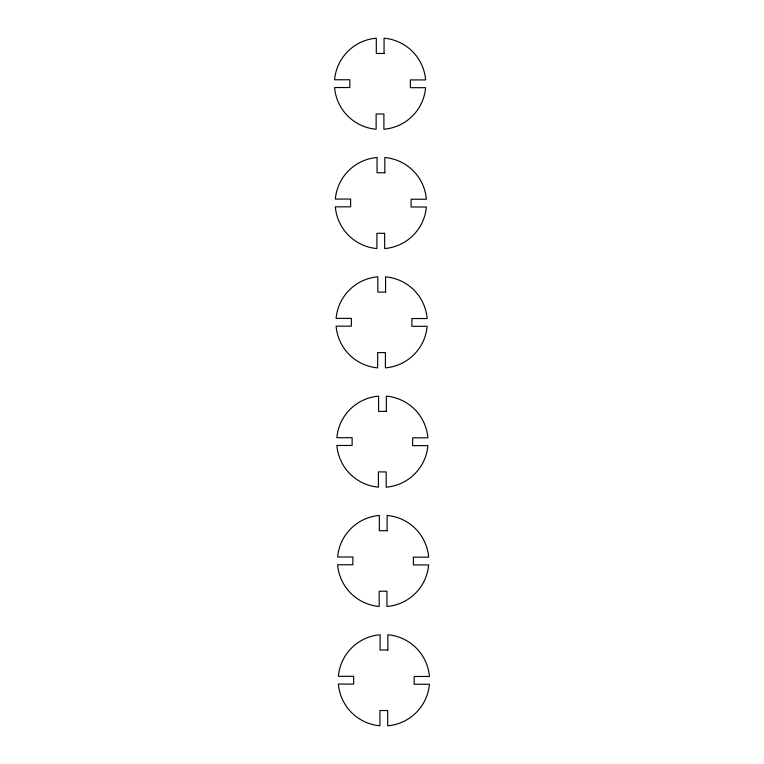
<?xml version="1.0" encoding="UTF-8"?>
<svg xmlns="http://www.w3.org/2000/svg" width="764" height="764" viewBox="0 0 764 764"><rect width="100%" height="100%" fill="white"/><g stroke="black" fill="none" stroke-linecap="round" stroke-linejoin="round"><path stroke-width="1.15" d="M384.063 53.47L376.299 53.47L376.299 38.2A45.687 45.687 0 0 0 334.594 79.762L349.845 79.762L349.845 87.526L334.575 87.526A45.687 45.687 0 0 0 376.136 129.24L376.136 113.979L383.9 113.979L383.9 129.25A45.687 45.687 0 0 0 425.615 87.688L410.354 87.688L410.354 79.924L425.624 79.924A45.687 45.687 0 0 0 384.063 38.21L384.063 53.47M384.827 172.779L377.053 172.779L377.053 157.508A45.687 45.687 0 0 0 335.348 199.07L350.609 199.07L350.609 206.834L335.339 206.834A45.687 45.687 0 0 0 376.9 248.548L376.9 233.287L384.664 233.287L384.664 248.558A45.687 45.687 0 0 0 426.369 206.996L411.118 206.996L411.118 199.232L426.388 199.232A45.687 45.687 0 0 0 384.827 157.527L384.827 172.779M385.581 292.087L377.817 292.087L377.817 276.816A45.687 45.687 0 0 0 336.112 318.378L351.364 318.378L351.364 326.152L336.093 326.152A45.687 45.687 0 0 0 377.655 367.856L377.655 352.605L385.419 352.605L385.419 367.866A45.687 45.687 0 0 0 427.133 326.304L411.872 326.304L411.872 318.54L427.143 318.54A45.687 45.687 0 0 0 385.581 276.835L385.581 292.087M386.345 411.395L378.581 411.395L378.581 396.134A45.687 45.687 0 0 0 336.867 437.696L352.128 437.696L352.128 445.46L336.857 445.46A45.687 45.687 0 0 0 378.419 487.165L378.419 471.913L386.183 471.913L386.183 487.184A45.687 45.687 0 0 0 427.888 445.622L412.636 445.622L412.636 437.848L427.907 437.848A45.687 45.687 0 0 0 386.345 396.144L386.345 411.395M387.1 530.713L379.336 530.713L379.336 515.442A45.687 45.687 0 0 0 337.631 557.004L352.882 557.004L352.882 564.768L337.612 564.768A45.687 45.687 0 0 0 379.173 606.473L379.173 591.221L386.947 591.221L386.947 606.492A45.687 45.687 0 0 0 428.652 564.93L413.391 564.93L413.391 557.166L428.661 557.166A45.687 45.687 0 0 0 387.1 515.452L387.1 530.713M387.864 650.021L380.1 650.021L380.1 634.75A45.687 45.687 0 0 0 338.385 676.312L353.646 676.312L353.646 684.076L338.376 684.076A45.687 45.687 0 0 0 379.937 725.79L379.937 710.53L387.701 710.53L387.701 725.8A45.687 45.687 0 0 0 429.406 684.238L414.155 684.238L414.155 676.474L429.425 676.474A45.687 45.687 0 0 0 387.864 634.76L387.864 650.021"/></g></svg>
